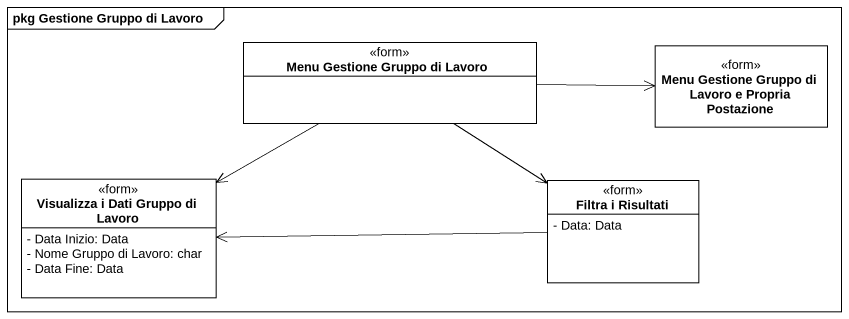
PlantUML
@startuml
mainframe pkg Gestione Gruppo di Lavoro
hide circle
hide empty members
skinparam classAttributeIconSize 0
class "Menu Gestione Gruppo di Lavoro" as Menu_Gestione_Gruppo_di <<form>>
class "Menu Gestione Gruppo di Lavoro e Propria Postazione" as Menu_Gestione_Gruppo_di_2 <<form>>
class "Visualizza i Dati Gruppo di Lavoro" as Visualizza_i_Dati_Gruppo_di <<form>> {
  - Data Inizio: Data
  - Nome Gruppo di Lavoro: char
  - Data Fine: Data
}
class "Filtra i Risultati" as Filtra_i_Risultati <<form>> {
  - Data: Data
}
Menu_Gestione_Gruppo_di -right-> Menu_Gestione_Gruppo_di_2
Menu_Gestione_Gruppo_di -left-> Visualizza_i_Dati_Gruppo_di
Menu_Gestione_Gruppo_di --> Filtra_i_Risultati
Filtra_i_Risultati -left-> Visualizza_i_Dati_Gruppo_di
@enduml
